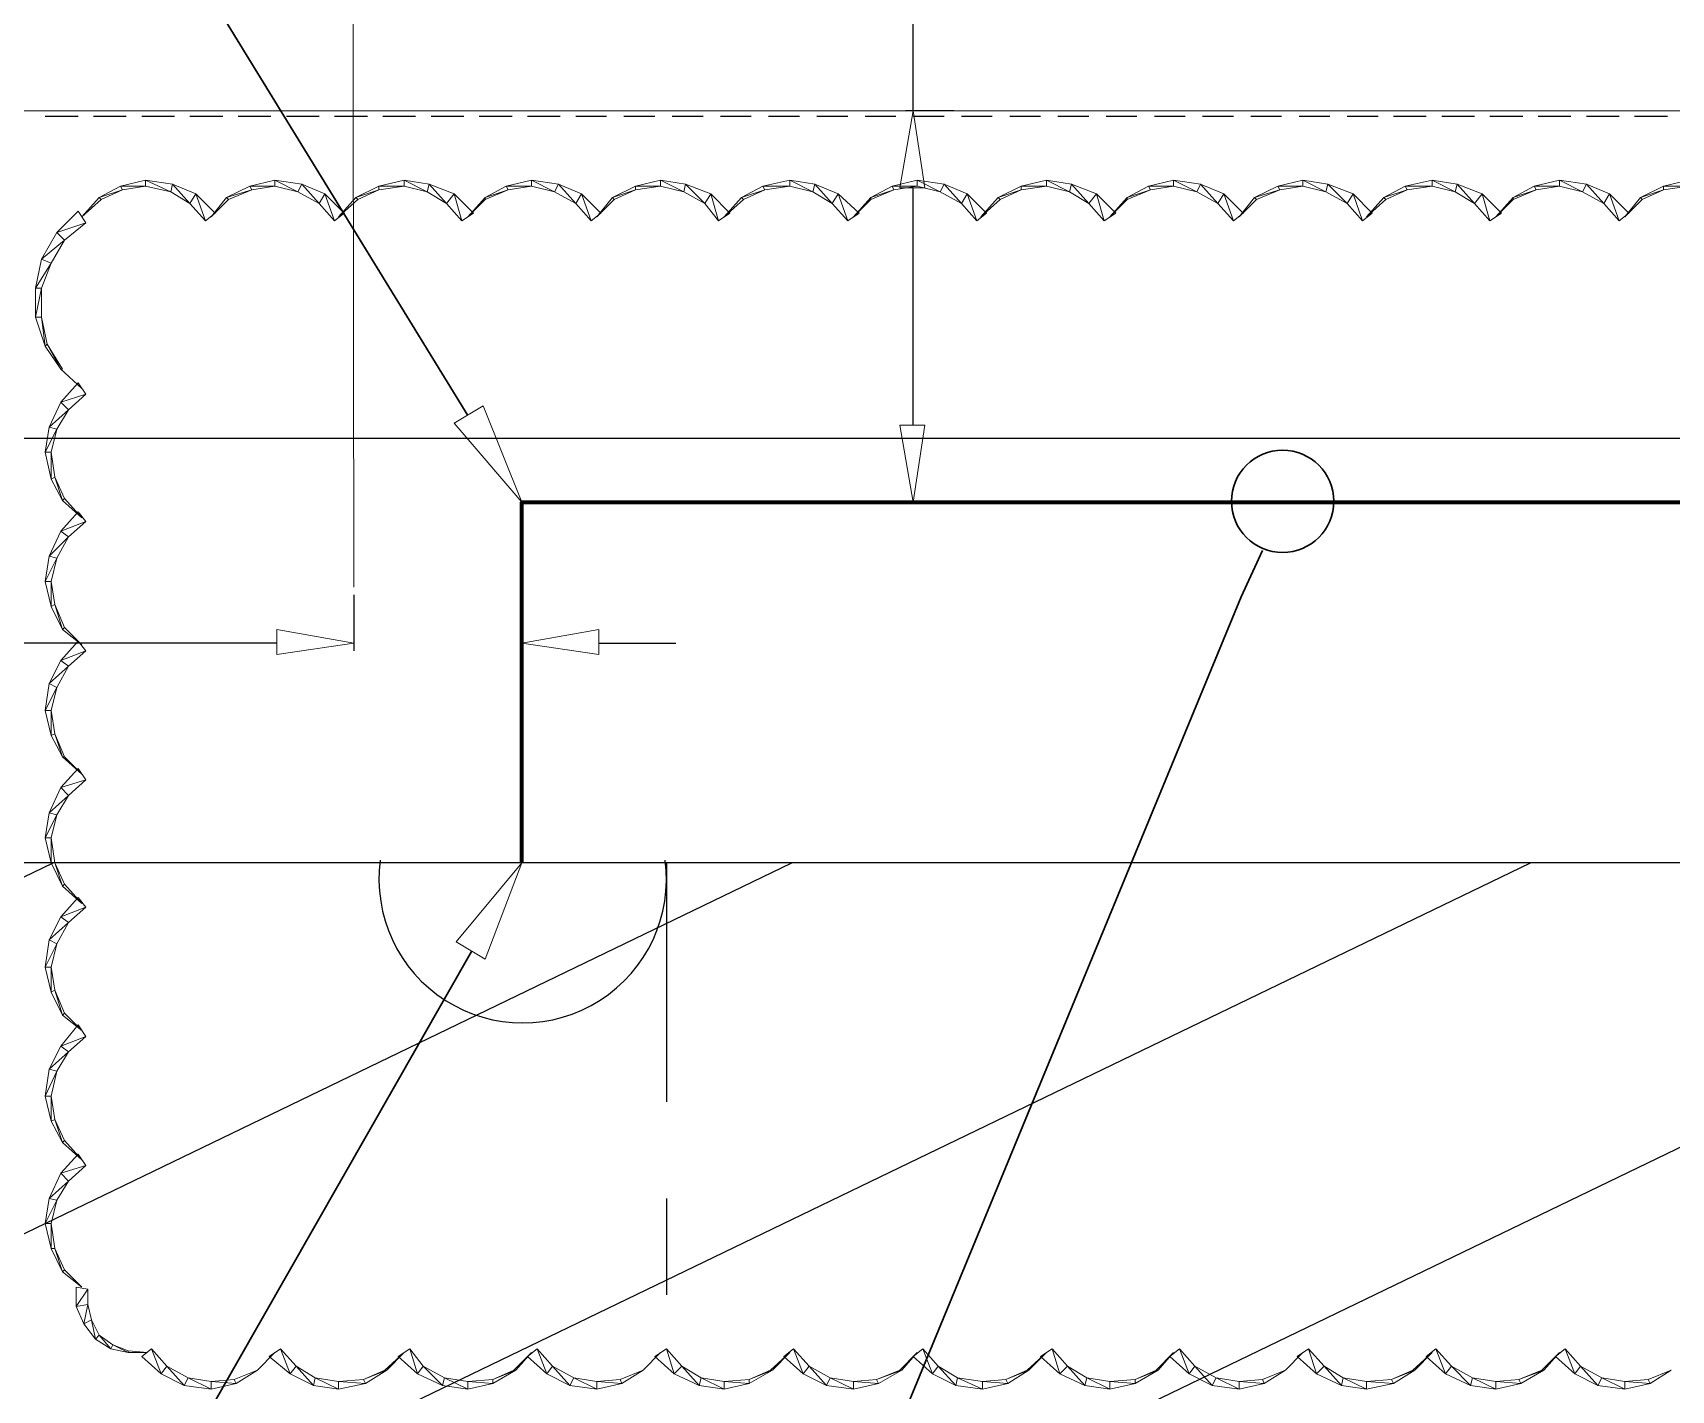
# Model space of a CAD drawing. Header units: inches. Extents: x 27 to 868, y 19 to 613.
# Drawn here: x 380.43 to 418.69, y 470.34 to 502.05 of the extents above; entities that cross this region are included whole.
import ezdxf

# ---------------------------------------------------------------- set-up
doc = ezdxf.new("R2010")
doc.units = ezdxf.units.IN
doc.header["$MEASUREMENT"] = 0
doc.layers.add('PDF_Geometry', color=7, linetype='Continuous')

msp = doc.modelspace()

# ---------------------------------------------------------------- linework, layer by layer
at = {"layer": 'PDF_Geometry', "color": 3, "lineweight": 0}
for points in [[(389.642, 590.754), (389.642, 545.265), (362.619, 545.265), (362.619, 543.914), (362.619, 501.443), (362.619, 500.226), (389.642, 500.226), (637.804, 500.226), (637.804, 464.196), (638.254, 464.196), (658.341, 464.196), (658.792, 464.196), (658.792, 500.226), (713.603, 500.226)], [(387.841, 555.128), (387.931, 489.102)]]:
    msp.add_lwpolyline(points, dxfattribs=at)
at = {"layer": 'PDF_Geometry', "lineweight": 30}
for points in [[(390.588, 493.11), (365.952, 533.24), (363.565, 533.24)], [(409.144, 489.958), (408.648, 488.877), (371.717, 399.386), (369.285, 399.386)], [(390.678, 480.59), (371.717, 447.351), (369.285, 447.351)]]:
    msp.add_lwpolyline(points, dxfattribs=at)
at = {"layer": 'PDF_Geometry', "lineweight": 25}
for points in [[(400.992, 500.226), (400.992, 509.144)], [(401.938, 500.226), (400.812, 500.226)], [(400.992, 492.885), (400.992, 498.425)], [(401.938, 491.084), (400.812, 491.084)], [(387.931, 488.922), (387.931, 487.616)], [(391.849, 488.922), (391.849, 487.616)], [(386.129, 487.796), (369.33, 487.796)], [(393.651, 487.796), (395.452, 487.796)]]:
    msp.add_lwpolyline(points, dxfattribs=at)
at = {"layer": 'PDF_Geometry', "color": 9, "lineweight": 25, "true_color": 0xbababa}
for points in [[(603.304, 500.091), (585.289, 500.091), (577.813, 492.57), (291.639, 492.57)], [(381.49, 500.091), (380.725, 500.091)], [(382.616, 500.091), (381.851, 500.091)], [(383.742, 500.091), (382.977, 500.091)], [(384.868, 500.091), (384.103, 500.091)], [(385.994, 500.091), (385.228, 500.091)], [(387.12, 500.091), (386.354, 500.091)], [(388.246, 500.091), (387.48, 500.091)], [(389.372, 500.091), (388.606, 500.091)], [(390.498, 500.091), (389.732, 500.091)], [(391.624, 500.091), (390.858, 500.091)], [(392.75, 500.091), (391.984, 500.091)], [(393.831, 500.091), (393.11, 500.091)], [(394.957, 500.091), (394.236, 500.091)], [(396.083, 500.091), (395.362, 500.091)], [(397.209, 500.091), (396.488, 500.091)], [(398.335, 500.091), (397.614, 500.091)], [(399.461, 500.091), (398.74, 500.091)], [(400.587, 500.091), (399.866, 500.091)], [(401.713, 500.091), (400.992, 500.091)], [(402.838, 500.091), (402.118, 500.091)], [(403.964, 500.091), (403.244, 500.091)], [(405.09, 500.091), (404.37, 500.091)], [(406.216, 500.091), (405.496, 500.091)], [(407.342, 500.091), (406.622, 500.091)], [(408.468, 500.091), (407.748, 500.091)], [(409.594, 500.091), (408.874, 500.091)], [(410.72, 500.091), (410, 500.091)], [(411.846, 500.091), (411.126, 500.091)], [(412.972, 500.091), (412.206, 500.091)], [(414.098, 500.091), (413.332, 500.091)], [(415.224, 500.091), (414.458, 500.091)], [(416.35, 500.091), (415.584, 500.091)], [(417.476, 500.091), (416.71, 500.091)], [(418.602, 500.091), (417.836, 500.091)], [(405.856, 482.662), (395.227, 482.662), (395.227, 477.077)], [(410.36, 482.662), (408.108, 482.662)], [(423.871, 482.662), (412.612, 482.662)], [(395.227, 474.825), (395.227, 472.573)]]:
    msp.add_lwpolyline(points, dxfattribs=at)
at = {"layer": 'PDF_Geometry', "lineweight": 0}
for points in [[(401.262, 498.425), (400.677, 498.425), (400.992, 500.226), (401.262, 498.425)], [(383.067, 498.605), (383.067, 498.47), (382.481, 498.47), (383.067, 498.605)], [(383.697, 498.515), (383.652, 498.335), (383.067, 498.605), (383.697, 498.515)], [(383.652, 498.335), (383.067, 498.605), (383.067, 498.47), (383.652, 498.335)], [(386.084, 498.605), (386.084, 498.47), (385.499, 498.47), (386.084, 498.605)], [(386.715, 498.515), (386.625, 498.335), (386.084, 498.605), (386.715, 498.515)], [(386.625, 498.335), (386.084, 498.605), (386.084, 498.47), (386.625, 498.335)], [(389.102, 498.605), (389.102, 498.47), (388.516, 498.47), (389.102, 498.605)], [(389.687, 498.515), (389.642, 498.335), (389.102, 498.605), (389.687, 498.515)], [(389.642, 498.335), (389.102, 498.605), (389.102, 498.47), (389.642, 498.335)], [(392.074, 498.605), (392.074, 498.47), (391.489, 498.47), (392.074, 498.605)], [(392.705, 498.515), (392.615, 498.335), (392.074, 498.605), (392.705, 498.515)], [(392.615, 498.335), (392.074, 498.605), (392.074, 498.47), (392.615, 498.335)], [(395.092, 498.605), (395.092, 498.47), (394.506, 498.47), (395.092, 498.605)], [(395.677, 498.515), (395.632, 498.335), (395.092, 498.605), (395.677, 498.515)], [(395.632, 498.335), (395.092, 498.605), (395.092, 498.47), (395.632, 498.335)], [(398.109, 498.605), (398.109, 498.47), (397.479, 498.47), (398.109, 498.605)], [(398.695, 498.515), (398.65, 498.335), (398.109, 498.605), (398.695, 498.515)], [(398.65, 498.335), (398.109, 498.605), (398.109, 498.47), (398.65, 498.335)], [(401.082, 498.605), (401.082, 498.47), (400.496, 498.47), (401.082, 498.605)], [(401.713, 498.515), (401.622, 498.335), (401.082, 498.605), (401.713, 498.515)], [(401.622, 498.335), (401.082, 498.605), (401.082, 498.47), (401.622, 498.335)], [(404.1, 498.605), (404.1, 498.47), (403.514, 498.47), (404.1, 498.605)], [(404.685, 498.515), (404.64, 498.335), (404.1, 498.605), (404.685, 498.515)], [(404.64, 498.335), (404.1, 498.605), (404.1, 498.47), (404.64, 498.335)], [(407.072, 498.605), (407.072, 498.47), (406.487, 498.47), (407.072, 498.605)], [(407.703, 498.515), (407.613, 498.335), (407.072, 498.605), (407.703, 498.515)], [(407.613, 498.335), (407.072, 498.605), (407.072, 498.47), (407.613, 498.335)], [(410.09, 498.605), (410.09, 498.47), (409.504, 498.47), (410.09, 498.605)], [(410.675, 498.515), (410.63, 498.335), (410.09, 498.605), (410.675, 498.515)], [(410.63, 498.335), (410.09, 498.605), (410.09, 498.47), (410.63, 498.335)], [(413.107, 498.605), (413.107, 498.47), (412.477, 498.47), (413.107, 498.605)], [(413.693, 498.515), (413.648, 498.335), (413.107, 498.605), (413.693, 498.515)], [(413.648, 498.335), (413.107, 498.605), (413.107, 498.47), (413.648, 498.335)], [(416.08, 498.605), (416.08, 498.47), (415.494, 498.47), (416.08, 498.605)], [(416.71, 498.515), (416.62, 498.335), (416.08, 498.605), (416.71, 498.515)], [(416.62, 498.335), (416.08, 498.605), (416.08, 498.47), (416.62, 498.335)], [(419.097, 498.605), (419.097, 498.47), (418.512, 498.47), (419.097, 498.605)], [(381.986, 498.2), (382.031, 498.155), (381.58, 497.749), (381.986, 498.2)], [(382.481, 498.47), (382.526, 498.38), (381.986, 498.2), (382.481, 498.47)], [(382.526, 498.38), (381.986, 498.2), (382.031, 498.155), (382.526, 498.38)], [(383.067, 498.47), (382.481, 498.47), (382.526, 498.38), (383.067, 498.47)], [(384.102, 498.065), (383.697, 498.515), (383.652, 498.335), (384.102, 498.065)], [(384.238, 498.29), (384.102, 498.065), (383.697, 498.515), (384.238, 498.29)], [(384.463, 497.659), (384.238, 498.29), (384.102, 498.065), (384.463, 497.659)], [(384.688, 497.839), (384.463, 497.659), (384.238, 498.29), (384.688, 497.839)], [(384.958, 498.2), (385.003, 498.155), (384.598, 497.749), (384.958, 498.2)], [(385.499, 498.47), (385.544, 498.38), (384.958, 498.2), (385.499, 498.47)], [(385.544, 498.38), (384.958, 498.2), (385.003, 498.155), (385.544, 498.38)], [(386.084, 498.47), (385.499, 498.47), (385.544, 498.38), (386.084, 498.47)], [(387.12, 498.065), (386.715, 498.515), (386.625, 498.335), (387.12, 498.065)], [(387.255, 498.29), (387.12, 498.065), (386.715, 498.515), (387.255, 498.29)], [(387.48, 497.659), (387.255, 498.29), (387.12, 498.065), (387.48, 497.659)], [(387.706, 497.839), (387.48, 497.659), (387.255, 498.29), (387.706, 497.839)], [(387.976, 498.2), (388.021, 498.155), (387.57, 497.749), (387.976, 498.2)], [(388.516, 498.47), (388.516, 498.38), (387.976, 498.2), (388.516, 498.47)], [(388.516, 498.38), (387.976, 498.2), (388.021, 498.155), (388.516, 498.38)], [(389.102, 498.47), (388.516, 498.47), (388.516, 498.38), (389.102, 498.47)], [(390.093, 498.065), (389.687, 498.515), (389.642, 498.335), (390.093, 498.065)], [(390.273, 498.29), (390.093, 498.065), (389.687, 498.515), (390.273, 498.29)], [(390.453, 497.659), (390.273, 498.29), (390.093, 498.065), (390.453, 497.659)], [(390.723, 497.839), (390.453, 497.659), (390.273, 498.29), (390.723, 497.839)], [(390.993, 498.2), (390.993, 498.155), (390.588, 497.749), (390.993, 498.2)], [(391.489, 498.47), (391.534, 498.38), (390.993, 498.2), (391.489, 498.47)], [(391.534, 498.38), (390.993, 498.2), (390.993, 498.155), (391.534, 498.38)], [(392.074, 498.47), (391.489, 498.47), (391.534, 498.38), (392.074, 498.47)], [(393.11, 498.065), (392.705, 498.515), (392.615, 498.335), (393.11, 498.065)], [(393.245, 498.29), (393.11, 498.065), (392.705, 498.515), (393.245, 498.29)], [(393.471, 497.659), (393.245, 498.29), (393.11, 498.065), (393.471, 497.659)], [(393.696, 497.839), (393.471, 497.659), (393.245, 498.29), (393.696, 497.839)], [(393.966, 498.2), (394.011, 498.155), (393.606, 497.749), (393.966, 498.2)], [(394.506, 498.47), (394.506, 498.38), (393.966, 498.2), (394.506, 498.47)], [(394.506, 498.38), (393.966, 498.2), (394.011, 498.155), (394.506, 498.38)], [(395.092, 498.47), (394.506, 498.47), (394.506, 498.38), (395.092, 498.47)], [(396.128, 498.065), (395.677, 498.515), (395.632, 498.335), (396.128, 498.065)], [(396.263, 498.29), (396.128, 498.065), (395.677, 498.515), (396.263, 498.29)], [(396.443, 497.659), (396.263, 498.29), (396.128, 498.065), (396.443, 497.659)], [(396.713, 497.839), (396.443, 497.659), (396.263, 498.29), (396.713, 497.839)], [(396.983, 498.2), (397.029, 498.155), (396.578, 497.749), (396.983, 498.2)], [(397.479, 498.47), (397.524, 498.38), (396.983, 498.2), (397.479, 498.47)], [(397.524, 498.38), (396.983, 498.2), (397.029, 498.155), (397.524, 498.38)], [(398.109, 498.47), (397.479, 498.47), (397.524, 498.38), (398.109, 498.47)], [(399.1, 498.065), (398.695, 498.515), (398.65, 498.335), (399.1, 498.065)], [(399.235, 498.29), (399.1, 498.065), (398.695, 498.515), (399.235, 498.29)], [(399.461, 497.659), (399.235, 498.29), (399.1, 498.065), (399.461, 497.659)], [(399.731, 497.839), (399.461, 497.659), (399.235, 498.29), (399.731, 497.839)], [(400.001, 498.2), (400.001, 498.155), (399.596, 497.749), (400.001, 498.2)], [(400.496, 498.47), (400.542, 498.38), (400.001, 498.2), (400.496, 498.47)], [(400.542, 498.38), (400.001, 498.2), (400.001, 498.155), (400.542, 498.38)], [(401.082, 498.47), (400.496, 498.47), (400.542, 498.38), (401.082, 498.47)], [(402.118, 498.065), (401.713, 498.515), (401.622, 498.335), (402.118, 498.065)], [(402.253, 498.29), (402.118, 498.065), (401.713, 498.515), (402.253, 498.29)], [(402.478, 497.659), (402.253, 498.29), (402.118, 498.065), (402.478, 497.659)], [(402.703, 497.839), (402.478, 497.659), (402.253, 498.29), (402.703, 497.839)], [(402.974, 498.2), (403.019, 498.155), (402.568, 497.749), (402.974, 498.2)], [(403.514, 498.47), (403.514, 498.38), (402.974, 498.2), (403.514, 498.47)], [(403.514, 498.38), (402.974, 498.2), (403.019, 498.155), (403.514, 498.38)], [(404.1, 498.47), (403.514, 498.47), (403.514, 498.38), (404.1, 498.47)], [(405.09, 498.065), (404.685, 498.515), (404.64, 498.335), (405.09, 498.065)], [(405.271, 498.29), (405.09, 498.065), (404.685, 498.515), (405.271, 498.29)], [(405.451, 497.659), (405.271, 498.29), (405.09, 498.065), (405.451, 497.659)], [(405.721, 497.839), (405.451, 497.659), (405.271, 498.29), (405.721, 497.839)], [(405.991, 498.2), (405.991, 498.155), (405.586, 497.749), (405.991, 498.2)], [(406.487, 498.47), (406.532, 498.38), (405.991, 498.2), (406.487, 498.47)], [(406.532, 498.38), (405.991, 498.2), (405.991, 498.155), (406.532, 498.38)], [(407.072, 498.47), (406.487, 498.47), (406.532, 498.38), (407.072, 498.47)], [(408.108, 498.065), (407.703, 498.515), (407.613, 498.335), (408.108, 498.065)], [(408.243, 498.29), (408.108, 498.065), (407.703, 498.515), (408.243, 498.29)], [(408.468, 497.659), (408.243, 498.29), (408.108, 498.065), (408.468, 497.659)], [(408.693, 497.839), (408.468, 497.659), (408.243, 498.29), (408.693, 497.839)], [(408.964, 498.2), (409.009, 498.155), (408.603, 497.749), (408.964, 498.2)], [(409.504, 498.47), (409.549, 498.38), (408.964, 498.2), (409.504, 498.47)], [(409.549, 498.38), (408.964, 498.2), (409.009, 498.155), (409.549, 498.38)], [(410.09, 498.47), (409.504, 498.47), (409.549, 498.38), (410.09, 498.47)], [(411.126, 498.065), (410.675, 498.515), (410.63, 498.335), (411.126, 498.065)], [(411.261, 498.29), (411.126, 498.065), (410.675, 498.515), (411.261, 498.29)], [(411.486, 497.659), (411.261, 498.29), (411.126, 498.065), (411.486, 497.659)], [(411.711, 497.839), (411.486, 497.659), (411.261, 498.29), (411.711, 497.839)], [(411.981, 498.2), (412.026, 498.155), (411.576, 497.749), (411.981, 498.2)], [(412.477, 498.47), (412.522, 498.38), (411.981, 498.2), (412.477, 498.47)], [(412.522, 498.38), (411.981, 498.2), (412.026, 498.155), (412.522, 498.38)], [(413.107, 498.47), (412.477, 498.47), (412.522, 498.38), (413.107, 498.47)], [(414.098, 498.065), (413.693, 498.515), (413.648, 498.335), (414.098, 498.065)], [(414.278, 498.29), (414.098, 498.065), (413.693, 498.515), (414.278, 498.29)], [(414.458, 497.659), (414.278, 498.29), (414.098, 498.065), (414.458, 497.659)], [(414.729, 497.839), (414.458, 497.659), (414.278, 498.29), (414.729, 497.839)], [(414.999, 498.2), (414.999, 498.155), (414.593, 497.749), (414.999, 498.2)], [(415.494, 498.47), (415.539, 498.38), (414.999, 498.2), (415.494, 498.47)], [(415.539, 498.38), (414.999, 498.2), (414.999, 498.155), (415.539, 498.38)], [(416.08, 498.47), (415.494, 498.47), (415.539, 498.38), (416.08, 498.47)], [(417.116, 498.065), (416.71, 498.515), (416.62, 498.335), (417.116, 498.065)], [(417.251, 498.29), (417.116, 498.065), (416.71, 498.515), (417.251, 498.29)], [(417.476, 497.659), (417.251, 498.29), (417.116, 498.065), (417.476, 497.659)], [(417.701, 497.839), (417.476, 497.659), (417.251, 498.29), (417.701, 497.839)], [(417.971, 498.2), (418.016, 498.155), (417.611, 497.749), (417.971, 498.2)], [(418.512, 498.47), (418.512, 498.38), (417.971, 498.2), (418.512, 498.47)], [(418.512, 498.38), (417.971, 498.2), (418.016, 498.155), (418.512, 498.38)], [(419.097, 498.47), (418.512, 498.47), (418.512, 498.38), (419.097, 498.47)], [(381.49, 497.885), (381.67, 497.614), (380.995, 497.389), (381.49, 497.885)], [(380.995, 497.389), (381.175, 497.209), (380.635, 496.759), (380.995, 497.389)], [(381.67, 497.614), (380.995, 497.389), (381.175, 497.209), (381.67, 497.614)], [(381.175, 497.209), (380.635, 496.759), (380.86, 496.668), (381.175, 497.209)], [(380.635, 496.759), (380.86, 496.668), (380.499, 496.083), (380.635, 496.759)], [(380.86, 496.668), (380.499, 496.083), (380.635, 496.083), (380.86, 496.668)], [(380.499, 496.083), (380.635, 496.083), (380.499, 495.407), (380.499, 496.083)], [(380.635, 496.083), (380.499, 495.407), (380.635, 495.407), (380.635, 496.083)], [(380.499, 495.407), (380.635, 495.407), (380.725, 494.732), (380.499, 495.407)], [(380.635, 495.407), (380.725, 494.732), (380.77, 494.777), (380.635, 495.407)], [(380.725, 494.732), (380.77, 494.777), (381.085, 494.191), (380.725, 494.732)], [(380.77, 494.777), (381.085, 494.191), (381.13, 494.191), (380.77, 494.777)], [(381.085, 494.191), (381.58, 493.741)], [(381.49, 493.876), (381.67, 493.606), (381.085, 493.426), (381.49, 493.876)], [(381.67, 493.606), (381.085, 493.426), (381.265, 493.246), (381.67, 493.606)], [(381.085, 493.426), (381.265, 493.246), (380.815, 492.84), (381.085, 493.426)], [(381.265, 493.246), (380.815, 492.84), (380.995, 492.795), (381.265, 493.246)], [(390.948, 493.336), (391.849, 491.084), (390.273, 492.93), (390.948, 493.336)], [(380.815, 492.84), (380.995, 492.795), (380.725, 492.255), (380.815, 492.84)], [(380.995, 492.795), (380.725, 492.255), (380.86, 492.255), (380.995, 492.795)], [(401.262, 492.885), (400.677, 492.885), (400.992, 491.084), (401.262, 492.885)], [(380.725, 492.255), (380.86, 492.255), (380.86, 491.624), (380.725, 492.255)], [(380.86, 492.255), (380.86, 491.624), (380.95, 491.669), (380.86, 492.255)], [(380.86, 491.624), (380.95, 491.669), (381.13, 491.129), (380.86, 491.624)], [(380.95, 491.669), (381.13, 491.129), (381.175, 491.174), (380.95, 491.669)], [(381.13, 491.129), (381.175, 491.174), (381.58, 490.723), (381.13, 491.129)], [(381.49, 490.859), (381.67, 490.633), (381.085, 490.408), (381.49, 490.859)], [(381.67, 490.633), (381.085, 490.408), (381.265, 490.273), (381.67, 490.633)], [(381.085, 490.408), (381.265, 490.273), (380.815, 489.823), (381.085, 490.408)], [(381.265, 490.273), (380.815, 489.823), (380.995, 489.778), (381.265, 490.273)], [(380.815, 489.823), (380.995, 489.778), (380.725, 489.237), (380.815, 489.823)], [(380.995, 489.778), (380.725, 489.237), (380.86, 489.237), (380.995, 489.778)], [(380.725, 489.237), (380.86, 489.237), (380.86, 488.652), (380.725, 489.237)], [(380.86, 489.237), (380.86, 488.652), (380.95, 488.697), (380.86, 489.237)], [(380.86, 488.652), (380.95, 488.697), (381.13, 488.111), (380.86, 488.652)], [(380.95, 488.697), (381.13, 488.111), (381.175, 488.156), (380.95, 488.697)], [(381.49, 487.841), (381.67, 487.616), (381.085, 487.391), (381.49, 487.841)], [(381.13, 488.111), (381.175, 488.156), (381.58, 487.751), (381.13, 488.111)], [(386.129, 488.111), (386.129, 487.526), (387.931, 487.796), (386.129, 488.111)], [(393.651, 488.111), (393.651, 487.526), (391.849, 487.796), (393.651, 488.111)], [(381.67, 487.616), (381.085, 487.391), (381.265, 487.255), (381.67, 487.616)], [(381.085, 487.391), (381.265, 487.255), (380.815, 486.85), (381.085, 487.391)], [(381.265, 487.255), (380.815, 486.85), (380.995, 486.76), (381.265, 487.255)], [(380.815, 486.85), (380.995, 486.76), (380.725, 486.22), (380.815, 486.85)], [(380.995, 486.76), (380.725, 486.22), (380.86, 486.22), (380.995, 486.76)], [(380.725, 486.22), (380.86, 486.22), (380.86, 485.634), (380.725, 486.22)], [(380.86, 486.22), (380.86, 485.634), (380.95, 485.679), (380.86, 486.22)], [(380.86, 485.634), (380.95, 485.679), (381.13, 485.139), (380.86, 485.634)], [(380.95, 485.679), (381.13, 485.139), (381.175, 485.139), (380.95, 485.679)], [(381.13, 485.139), (381.175, 485.139), (381.58, 484.733), (381.13, 485.139)], [(381.49, 484.868), (381.67, 484.598), (381.085, 484.418), (381.49, 484.868)], [(381.085, 484.418), (381.265, 484.238), (380.815, 483.833), (381.085, 484.418)], [(381.67, 484.598), (381.085, 484.418), (381.265, 484.238), (381.67, 484.598)], [(381.265, 484.238), (380.815, 483.833), (380.995, 483.787), (381.265, 484.238)], [(380.815, 483.833), (380.995, 483.787), (380.725, 483.247), (380.815, 483.833)], [(380.995, 483.787), (380.725, 483.247), (380.86, 483.247), (380.995, 483.787)], [(380.725, 483.247), (380.86, 483.247), (380.86, 482.662), (380.725, 483.247)], [(380.86, 483.247), (380.86, 482.662), (380.95, 482.662), (380.86, 483.247)], [(380.86, 482.662), (380.95, 482.662), (381.13, 482.121), (380.86, 482.662)], [(380.95, 482.662), (381.13, 482.121), (381.175, 482.166), (380.95, 482.662)], [(390.318, 480.815), (391.849, 482.662), (390.993, 480.41), (390.318, 480.815)], [(381.13, 482.121), (381.175, 482.166), (381.58, 481.716), (381.13, 482.121)], [(381.49, 481.851), (381.67, 481.626), (381.085, 481.4), (381.49, 481.851)], [(381.085, 481.4), (381.265, 481.265), (380.815, 480.86), (381.085, 481.4)], [(381.67, 481.626), (381.085, 481.4), (381.265, 481.265), (381.67, 481.626)], [(381.265, 481.265), (380.815, 480.86), (380.995, 480.77), (381.265, 481.265)], [(380.815, 480.86), (380.995, 480.77), (380.725, 480.229), (380.815, 480.86)], [(380.995, 480.77), (380.725, 480.229), (380.86, 480.229), (380.995, 480.77)], [(380.725, 480.229), (380.86, 480.229), (380.86, 479.644), (380.725, 480.229)], [(380.86, 480.229), (380.86, 479.644), (380.95, 479.689), (380.86, 480.229)], [(380.86, 479.644), (380.95, 479.689), (381.13, 479.103), (380.86, 479.644)], [(380.95, 479.689), (381.13, 479.103), (381.175, 479.149), (380.95, 479.689)], [(381.13, 479.103), (381.175, 479.149), (381.58, 478.743), (381.13, 479.103)], [(381.49, 478.878), (381.67, 478.608), (381.085, 478.383), (381.49, 478.878)], [(381.085, 478.383), (381.265, 478.248), (380.815, 477.842), (381.085, 478.383)], [(381.67, 478.608), (381.085, 478.383), (381.265, 478.248), (381.67, 478.608)], [(381.265, 478.248), (380.815, 477.842), (380.995, 477.797), (381.265, 478.248)], [(380.815, 477.842), (380.995, 477.797), (380.725, 477.212), (380.815, 477.842)], [(380.995, 477.797), (380.725, 477.212), (380.86, 477.212), (380.995, 477.797)], [(380.725, 477.212), (380.86, 477.212), (380.86, 476.626), (380.725, 477.212)], [(380.86, 477.212), (380.86, 476.626), (380.95, 476.671), (380.86, 477.212)], [(380.86, 476.626), (380.95, 476.671), (381.13, 476.131), (380.86, 476.626)], [(380.95, 476.671), (381.13, 476.131), (381.175, 476.176), (380.95, 476.671)], [(381.13, 476.131), (381.175, 476.176), (381.58, 475.726), (381.13, 476.131)], [(381.49, 475.861), (381.67, 475.59), (381.085, 475.41), (381.49, 475.861)], [(381.67, 475.59), (381.085, 475.41), (381.265, 475.23), (381.67, 475.59)], [(381.085, 475.41), (381.265, 475.23), (380.815, 474.825), (381.085, 475.41)], [(381.265, 475.23), (380.815, 474.825), (380.995, 474.78), (381.265, 475.23)], [(380.815, 474.825), (380.995, 474.78), (380.725, 474.239), (380.815, 474.825)], [(380.995, 474.78), (380.725, 474.239), (380.86, 474.239), (380.995, 474.78)], [(380.725, 474.239), (380.86, 474.239), (380.86, 473.654), (380.725, 474.239)], [(380.86, 474.239), (380.86, 473.654), (380.95, 473.654), (380.86, 474.239)], [(380.86, 473.654), (380.95, 473.654), (381.13, 473.113), (380.86, 473.654)], [(380.95, 473.654), (381.13, 473.113), (381.175, 473.158), (380.95, 473.654)], [(381.13, 473.113), (381.175, 473.158), (381.58, 472.753), (381.13, 473.113)], [(381.445, 472.753), (381.715, 472.708), (381.445, 472.303), (381.445, 472.753)], [(381.715, 472.708), (381.445, 472.303), (381.715, 472.348), (381.715, 472.708)], [(381.445, 472.303), (381.715, 472.348), (381.625, 471.897), (381.445, 472.303)], [(381.715, 472.348), (381.625, 471.897), (381.806, 471.987), (381.715, 472.348)], [(381.625, 471.897), (381.806, 471.987), (381.896, 471.537), (381.625, 471.897)], [(381.806, 471.987), (381.896, 471.537), (381.986, 471.627), (381.806, 471.987)], [(381.896, 471.537), (381.986, 471.627), (382.256, 471.312), (381.896, 471.537)], [(381.986, 471.627), (382.256, 471.312), (382.301, 471.402), (381.986, 471.627)], [(382.256, 471.312), (382.301, 471.402), (382.661, 471.222), (382.256, 471.312)], [(382.301, 471.402), (382.661, 471.222), (382.661, 471.267), (382.301, 471.402)], [(382.661, 471.222), (382.661, 471.267), (383.112, 471.222), (382.661, 471.222)], [(382.977, 471.132), (383.202, 471.312), (383.427, 470.726), (382.977, 471.132)], [(383.202, 471.312), (383.427, 470.726), (383.562, 470.907), (383.202, 471.312)], [(385.679, 470.816), (386.084, 471.222), (386.084, 471.222), (385.679, 470.816)], [(385.949, 471.132), (386.219, 471.312), (386.444, 470.726), (385.949, 471.132)], [(386.219, 471.312), (386.444, 470.726), (386.58, 470.907), (386.219, 471.312)], [(388.696, 470.816), (388.651, 470.816), (389.102, 471.222), (388.696, 470.816)], [(388.967, 471.132), (389.237, 471.312), (389.417, 470.726), (388.967, 471.132)], [(389.237, 471.312), (389.417, 470.726), (389.552, 470.907), (389.237, 471.312)], [(391.714, 470.816), (391.669, 470.816), (392.074, 471.222), (391.714, 470.816)], [(391.984, 471.132), (392.209, 471.312), (392.435, 470.726), (391.984, 471.132)], [(392.209, 471.312), (392.435, 470.726), (392.57, 470.907), (392.209, 471.312)], [(394.687, 470.816), (395.092, 471.222), (395.092, 471.222), (394.687, 470.816)], [(394.957, 471.132), (395.227, 471.312), (395.407, 470.726), (394.957, 471.132)], [(395.227, 471.312), (395.407, 470.726), (395.587, 470.907), (395.227, 471.312)], [(397.704, 470.816), (397.659, 470.816), (398.109, 471.222), (397.704, 470.816)], [(397.974, 471.132), (398.199, 471.312), (398.425, 470.726), (397.974, 471.132)], [(398.199, 471.312), (398.425, 470.726), (398.56, 470.907), (398.199, 471.312)], [(400.722, 470.816), (400.677, 470.816), (401.082, 471.222), (400.722, 470.816)], [(400.992, 471.132), (401.217, 471.312), (401.442, 470.726), (400.992, 471.132)], [(401.217, 471.312), (401.442, 470.726), (401.577, 470.907), (401.217, 471.312)], [(403.694, 470.816), (403.649, 470.816), (404.1, 471.222), (403.694, 470.816)], [(403.964, 471.132), (404.235, 471.312), (404.415, 470.726), (403.964, 471.132)], [(404.235, 471.312), (404.415, 470.726), (404.595, 470.907), (404.235, 471.312)], [(406.712, 470.816), (406.667, 470.816), (407.072, 471.222), (406.712, 470.816)], [(406.982, 471.132), (407.207, 471.312), (407.432, 470.726), (406.982, 471.132)], [(407.207, 471.312), (407.432, 470.726), (407.567, 470.907), (407.207, 471.312)], [(409.684, 470.816), (410.09, 471.222), (410.09, 471.222), (409.684, 470.816)], [(409.955, 471.132), (410.225, 471.312), (410.405, 470.726), (409.955, 471.132)], [(410.225, 471.312), (410.405, 470.726), (410.585, 470.907), (410.225, 471.312)], [(412.702, 470.816), (412.657, 470.816), (413.107, 471.222), (412.702, 470.816)], [(412.972, 471.132), (413.197, 471.312), (413.422, 470.726), (412.972, 471.132)], [(413.197, 471.312), (413.422, 470.726), (413.558, 470.907), (413.197, 471.312)], [(415.719, 470.816), (415.674, 470.816), (416.08, 471.222), (415.719, 470.816)], [(415.99, 471.132), (416.215, 471.312), (416.44, 470.726), (415.99, 471.132)], [(416.215, 471.312), (416.44, 470.726), (416.575, 470.907), (416.215, 471.312)], [(383.427, 470.726), (383.562, 470.907), (383.967, 470.456), (383.427, 470.726)], [(383.562, 470.907), (383.967, 470.456), (384.057, 470.636), (383.562, 470.907)], [(383.967, 470.456), (384.057, 470.636), (384.598, 470.366), (383.967, 470.456)], [(384.057, 470.636), (384.598, 470.366), (384.598, 470.546), (384.057, 470.636)], [(385.183, 470.501), (385.138, 470.591), (385.679, 470.816), (385.183, 470.501)], [(385.138, 470.591), (385.679, 470.816), (385.679, 470.816), (385.138, 470.591)], [(386.444, 470.726), (386.58, 470.907), (386.985, 470.456), (386.444, 470.726)], [(386.58, 470.907), (386.985, 470.456), (387.03, 470.636), (386.58, 470.907)], [(386.985, 470.456), (387.03, 470.636), (387.57, 470.366), (386.985, 470.456)], [(387.03, 470.636), (387.57, 470.366), (387.57, 470.546), (387.03, 470.636)], [(388.201, 470.501), (388.156, 470.591), (388.696, 470.816), (388.201, 470.501)], [(388.156, 470.591), (388.696, 470.816), (388.651, 470.816), (388.156, 470.591)], [(389.417, 470.726), (389.552, 470.907), (390.003, 470.456), (389.417, 470.726)], [(389.552, 470.907), (390.003, 470.456), (390.048, 470.636), (389.552, 470.907)], [(390.003, 470.456), (390.048, 470.636), (390.588, 470.366), (390.003, 470.456)], [(390.048, 470.636), (390.588, 470.366), (390.588, 470.546), (390.048, 470.636)], [(391.174, 470.501), (391.174, 470.591), (391.714, 470.816), (391.174, 470.501)], [(391.174, 470.591), (391.714, 470.816), (391.669, 470.816), (391.174, 470.591)], [(392.435, 470.726), (392.57, 470.907), (392.975, 470.456), (392.435, 470.726)], [(392.57, 470.907), (392.975, 470.456), (393.065, 470.636), (392.57, 470.907)], [(392.975, 470.456), (393.065, 470.636), (393.606, 470.366), (392.975, 470.456)], [(393.065, 470.636), (393.606, 470.366), (393.606, 470.546), (393.065, 470.636)], [(394.191, 470.501), (394.146, 470.591), (394.686, 470.816), (394.191, 470.501)], [(394.146, 470.591), (394.686, 470.816), (394.686, 470.816), (394.146, 470.591)], [(395.407, 470.726), (395.587, 470.907), (395.993, 470.456), (395.407, 470.726)], [(395.587, 470.907), (395.993, 470.456), (396.038, 470.636), (395.587, 470.907)], [(395.993, 470.456), (396.038, 470.636), (396.578, 470.366), (395.993, 470.456)], [(396.038, 470.636), (396.578, 470.366), (396.578, 470.546), (396.038, 470.636)], [(397.164, 470.501), (397.164, 470.591), (397.704, 470.816), (397.164, 470.501)], [(397.164, 470.591), (397.704, 470.816), (397.659, 470.816), (397.164, 470.591)], [(398.425, 470.726), (398.56, 470.907), (398.965, 470.456), (398.425, 470.726)], [(398.56, 470.907), (398.965, 470.456), (399.055, 470.636), (398.56, 470.907)], [(398.965, 470.456), (399.055, 470.636), (399.596, 470.366), (398.965, 470.456)], [(399.055, 470.636), (399.596, 470.366), (399.596, 470.546), (399.055, 470.636)], [(400.181, 470.501), (400.136, 470.591), (400.722, 470.816), (400.181, 470.501)], [(400.136, 470.591), (400.722, 470.816), (400.677, 470.816), (400.136, 470.591)], [(401.442, 470.726), (401.577, 470.907), (401.983, 470.456), (401.442, 470.726)], [(401.577, 470.907), (401.983, 470.456), (402.028, 470.636), (401.577, 470.907)], [(401.983, 470.456), (402.028, 470.636), (402.613, 470.366), (401.983, 470.456)], [(402.028, 470.636), (402.613, 470.366), (402.613, 470.546), (402.028, 470.636)], [(403.199, 470.501), (403.154, 470.591), (403.694, 470.816), (403.199, 470.501)], [(403.154, 470.591), (403.694, 470.816), (403.649, 470.816), (403.154, 470.591)], [(404.415, 470.726), (404.595, 470.907), (405, 470.456), (404.415, 470.726)], [(404.595, 470.907), (405, 470.456), (405.045, 470.636), (404.595, 470.907)], [(405, 470.456), (405.045, 470.636), (405.586, 470.366), (405, 470.456)], [(405.045, 470.636), (405.586, 470.366), (405.586, 470.546), (405.045, 470.636)], [(406.171, 470.501), (406.171, 470.591), (406.712, 470.816), (406.171, 470.501)], [(406.171, 470.591), (406.712, 470.816), (406.667, 470.816), (406.171, 470.591)], [(407.432, 470.726), (407.567, 470.907), (407.973, 470.456), (407.432, 470.726)], [(407.567, 470.907), (407.973, 470.456), (408.063, 470.636), (407.567, 470.907)], [(407.973, 470.456), (408.063, 470.636), (408.603, 470.366), (407.973, 470.456)], [(408.063, 470.636), (408.603, 470.366), (408.603, 470.546), (408.063, 470.636)], [(409.189, 470.501), (409.144, 470.591), (409.684, 470.816), (409.189, 470.501)], [(409.144, 470.591), (409.684, 470.816), (409.684, 470.816), (409.144, 470.591)], [(410.405, 470.726), (410.585, 470.907), (410.99, 470.456), (410.405, 470.726)], [(410.585, 470.907), (410.99, 470.456), (411.035, 470.636), (410.585, 470.907)], [(410.99, 470.456), (411.035, 470.636), (411.576, 470.366), (410.99, 470.456)], [(411.035, 470.636), (411.576, 470.366), (411.576, 470.546), (411.035, 470.636)], [(412.206, 470.501), (412.161, 470.591), (412.702, 470.816), (412.206, 470.501)], [(412.161, 470.591), (412.702, 470.816), (412.657, 470.816), (412.161, 470.591)], [(413.422, 470.726), (413.558, 470.907), (414.008, 470.456), (413.422, 470.726)], [(413.558, 470.907), (414.008, 470.456), (414.053, 470.636), (413.558, 470.907)], [(414.008, 470.456), (414.053, 470.636), (414.593, 470.366), (414.008, 470.456)], [(414.053, 470.636), (414.593, 470.366), (414.593, 470.546), (414.053, 470.636)], [(415.179, 470.501), (415.134, 470.591), (415.719, 470.816), (415.179, 470.501)], [(415.134, 470.591), (415.719, 470.816), (415.674, 470.816), (415.134, 470.591)], [(416.44, 470.726), (416.575, 470.907), (416.981, 470.456), (416.44, 470.726)], [(416.575, 470.907), (416.981, 470.456), (417.071, 470.636), (416.575, 470.907)], [(416.981, 470.456), (417.071, 470.636), (417.611, 470.366), (416.981, 470.456)], [(417.071, 470.636), (417.611, 470.366), (417.611, 470.546), (417.071, 470.636)], [(418.197, 470.501), (418.152, 470.591), (418.692, 470.816), (418.197, 470.501)], [(418.152, 470.591), (418.692, 470.816), (418.692, 470.816), (418.152, 470.591)], [(384.598, 470.546), (385.183, 470.501), (385.138, 470.591), (384.598, 470.546)], [(384.598, 470.366), (384.598, 470.546), (385.183, 470.501), (384.598, 470.366)], [(387.57, 470.546), (388.201, 470.501), (388.156, 470.591), (387.57, 470.546)], [(387.57, 470.366), (387.57, 470.546), (388.201, 470.501), (387.57, 470.366)], [(390.588, 470.546), (391.174, 470.501), (391.174, 470.591), (390.588, 470.546)], [(390.588, 470.366), (390.588, 470.546), (391.174, 470.501), (390.588, 470.366)], [(393.606, 470.546), (394.191, 470.501), (394.146, 470.591), (393.606, 470.546)], [(393.606, 470.366), (393.606, 470.546), (394.191, 470.501), (393.606, 470.366)], [(396.578, 470.546), (397.164, 470.501), (397.164, 470.591), (396.578, 470.546)], [(396.578, 470.366), (396.578, 470.546), (397.164, 470.501), (396.578, 470.366)], [(399.596, 470.546), (400.181, 470.501), (400.136, 470.591), (399.596, 470.546)], [(399.596, 470.366), (399.596, 470.546), (400.181, 470.501), (399.596, 470.366)], [(402.613, 470.546), (403.199, 470.501), (403.154, 470.591), (402.613, 470.546)], [(402.613, 470.366), (402.613, 470.546), (403.199, 470.501), (402.613, 470.366)], [(405.586, 470.546), (406.171, 470.501), (406.171, 470.591), (405.586, 470.546)], [(405.586, 470.366), (405.586, 470.546), (406.171, 470.501), (405.586, 470.366)], [(408.603, 470.546), (409.189, 470.501), (409.144, 470.591), (408.603, 470.546)], [(408.603, 470.366), (408.603, 470.546), (409.189, 470.501), (408.603, 470.366)], [(411.576, 470.546), (412.206, 470.501), (412.161, 470.591), (411.576, 470.546)], [(411.576, 470.366), (411.576, 470.546), (412.206, 470.501), (411.576, 470.366)], [(414.593, 470.546), (415.179, 470.501), (415.134, 470.591), (414.593, 470.546)], [(414.593, 470.366), (414.593, 470.546), (415.179, 470.501), (414.593, 470.366)], [(417.611, 470.546), (418.197, 470.501), (418.152, 470.591), (417.611, 470.546)], [(417.611, 470.366), (417.611, 470.546), (418.197, 470.501), (417.611, 470.366)]]:
    msp.add_lwpolyline(points, dxfattribs=at)
at = {"layer": 'PDF_Geometry', "color": 30, "lineweight": 70}
msp.add_lwpolyline([(391.849, 482.662), (391.849, 491.084), (427.294, 491.084)], dxfattribs=at)
at = {"layer": 'PDF_Geometry', "color": 132, "lineweight": 25, "true_color": 0x00dddd}
for points in [[(151.119, 371.642), (380.905, 482.662)], [(151.119, 363.31), (398.154, 482.662)], [(151.119, 355.023), (415.404, 482.662)], [(151.119, 346.691), (432.654, 482.662)], [(621.32, 482.662), (151.119, 482.662), (151.119, 212.611), (621.32, 212.611), (621.32, 482.662)]]:
    msp.add_lwpolyline(points, dxfattribs=at)
at = {"layer": 'PDF_Geometry', "color": 5, "lineweight": 25}
msp.add_lwpolyline([(395.227, 482.662), (388.516, 482.662)], dxfattribs=at)
at = {"layer": 'PDF_Geometry', "lineweight": 30}
msp.add_circle((409.617, 491.106), 1.194, dxfattribs=at)
at = {"layer": 'PDF_Geometry', "color": 5, "lineweight": 25}
msp.add_ellipse((391.872, 482.279), major_axis=(3.351, 0.176), ratio=0.999948, start_param=2.956143, end_param=6.363999, dxfattribs=at)

doc.saveas('drawing.dxf')
